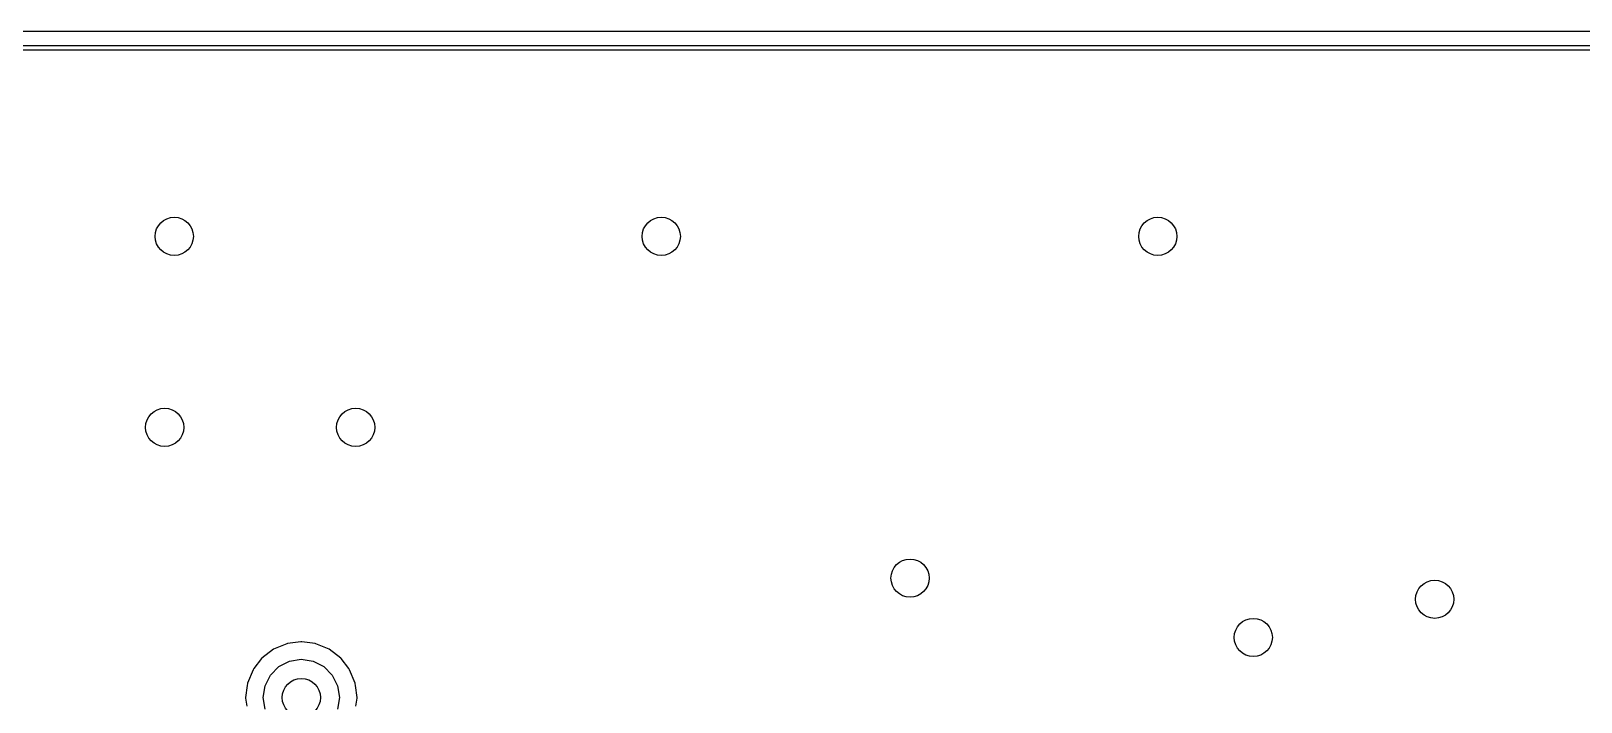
# Model space of a CAD drawing. Extents: x 124.6 to 173.9, y -108.3 to -87.7.
# Drawn here: x 134.3 to 150.53, y -94.68 to -87.65 of the extents above; entities that cross this region are included whole.
import ezdxf

# ---------------------------------------------------------------- set-up
doc = ezdxf.new("R2010")
doc.units = 0
doc.layers.add('BLACK', color=7, linetype='CONTINUOUS')

msp = doc.modelspace()

# ---------------------------------------------------------------- linework, layer by layer
at = {"layer": 'BLACK', "linetype": 'CONTINUOUS'}
for p, q in [((133.85, -87.65), (170.15, -87.65)), ((133.876, -87.8005), (170.14, -87.8005)), ((170.15, -87.85), (133.85, -87.85)), ((136.839, -94.1235), (136.719, -94.2162)), ((136.98, -94.0652), (136.839, -94.1235)), ((136.986, -94.0644), (136.98, -94.0652)), ((137.125, -94.046), (136.986, -94.0644)), ((136.986, -94.0644), (136.986, -94.0644)), ((137.131, -94.0453), (137.125, -94.046)), ((137.137, -94.046), (137.131, -94.0453)), ((137.276, -94.0644), (137.137, -94.046)), ((137.282, -94.0652), (137.276, -94.0644)), ((137.276, -94.0644), (137.276, -94.0644)), ((137.423, -94.1235), (137.282, -94.0652)), ((137.543, -94.2162), (137.423, -94.1235)), ((136.715, -94.2207), (136.634, -94.3263)), ((136.719, -94.2162), (136.715, -94.2207)), ((136.807, -94.3935), (136.896, -94.305)), ((136.896, -94.305), (137.007, -94.2482)), ((137.007, -94.2482), (137.131, -94.2286)), ((137.131, -94.2286), (137.255, -94.2482)), ((137.255, -94.2482), (137.366, -94.305)), ((137.366, -94.305), (137.455, -94.3935)), ((137.547, -94.2207), (137.543, -94.2162)), ((137.628, -94.3263), (137.547, -94.2207)), ((136.626, -94.337), (136.568, -94.4776)), ((136.634, -94.3263), (136.626, -94.337)), ((136.751, -94.505), (136.807, -94.3935)), ((137.455, -94.3935), (137.511, -94.505)), ((137.636, -94.337), (137.628, -94.3263)), ((137.694, -94.4776), (137.636, -94.337)), ((136.564, -94.5041), (136.548, -94.6286)), ((136.548, -94.6286), (136.548, -94.6342)), ((136.567, -94.4833), (136.564, -94.5041)), ((136.568, -94.4776), (136.567, -94.4833)), ((136.567, -94.4833), (136.567, -94.4833)), ((136.731, -94.6286), (136.751, -94.505)), ((136.751, -94.7522), (136.731, -94.6286)), ((137.511, -94.505), (137.531, -94.6286)), ((137.531, -94.6286), (137.511, -94.7522)), ((137.695, -94.4833), (137.694, -94.4776)), ((137.698, -94.5041), (137.695, -94.4833)), ((137.695, -94.4833), (137.695, -94.4833)), ((137.714, -94.6286), (137.698, -94.5041)), ((137.714, -94.6342), (137.714, -94.6286)), ((136.548, -94.6342), (136.56, -94.7202)), ((137.702, -94.7202), (137.714, -94.6342))]:
    msp.add_line(p, q, dxfattribs=at)
at = {"layer": 'BLACK'}
for centre in [(135.8, -89.8), (140.9, -89.8), (146.1, -89.8), (135.7, -91.8), (137.7, -91.8), (143.506, -93.3786), (149, -93.6), (147.1, -94), (137.131, -94.6286)]:
    msp.add_circle(centre, 0.2, dxfattribs=at)

doc.saveas('drawing.dxf')
